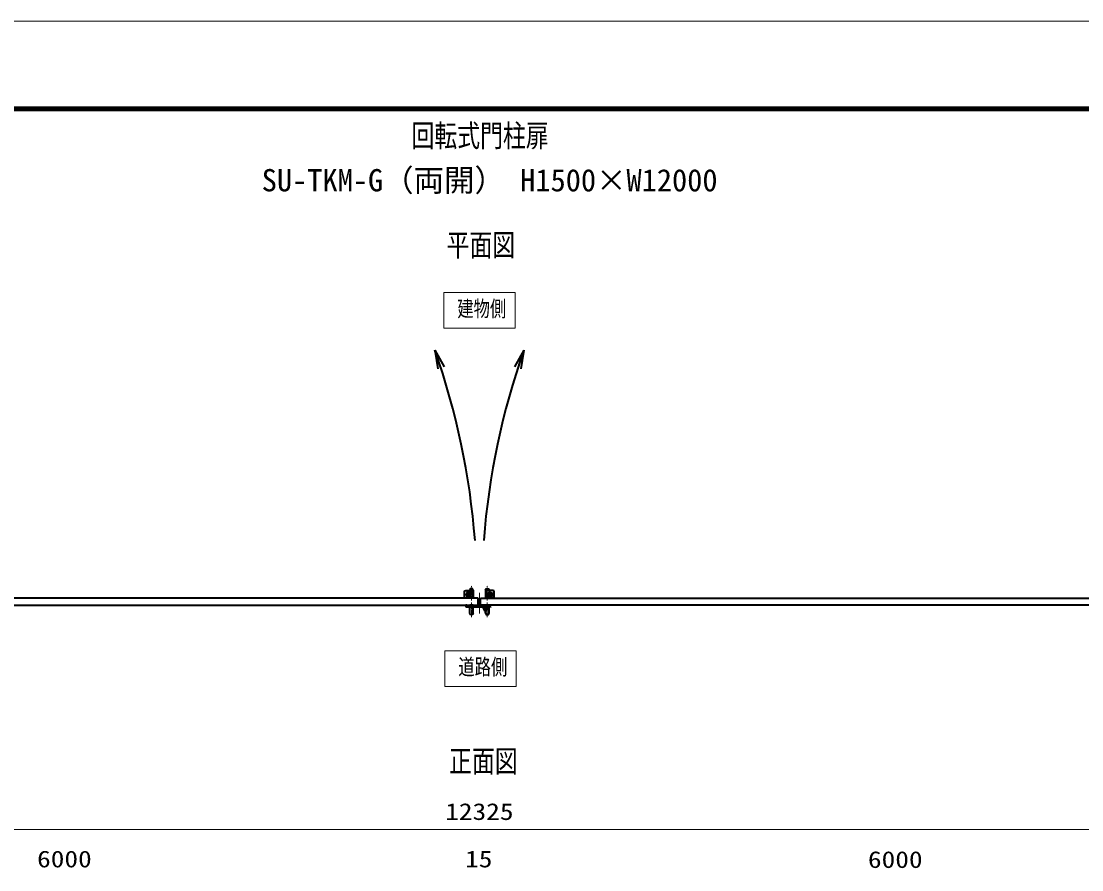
# Model space of a CAD drawing. Units: millimetres, scale not verified. Extents: x -11880 to 11880, y -8400 to 8400.
# Drawn here: x -3476 to 4202, y 2254 to 8400 of the extents above; entities that cross this region are included whole.
import ezdxf
from ezdxf.enums import TextEntityAlignment as Align

# ---------------------------------------------------------------- set-up
doc = ezdxf.new("R2010")
doc.units = ezdxf.units.MM
doc.header["$LTSCALE"] = 30
for name, pattern in [('DASHED', [7.5, 6, -1.5]), ('USER1', [18, 12, -1.5, 3, -1.5]), ('USER2', [9, 6, -0.75, 1.5, -0.75])]:
    doc.linetypes.add(name, pattern=pattern)
for name, color, linetype, lineweight in [('0-0_D-TTL', 7, 'Continuous', 18), ('0-1_外形線', 7, 'Continuous', 35), ('0-2_軸線', 200, 'USER1', 15), ('0-3_細線', 2, 'Continuous', 35), ('0-4_寸法線', 4, 'Continuous', 18), ('0-7_隠れ線', 140, 'DASHED', 18)]:
    doc.layers.add(name, color=color, linetype=linetype, lineweight=lineweight)
doc.layers.add('0-E_文字3', color=254, linetype='Continuous')
doc.layers.add('1-6_文字', color=254, linetype='Continuous')
doc.styles.add('ＭＳ ゴシック', font='')
doc.styles.get('ＭＳ ゴシック').set_extended_font_data('MS Gothic')

# ---------------------------------------------------------------- blocks, each defined once
blk = doc.blocks.new('A$C4093506B')
at = {"layer": '0-1_外形線'}
for p, q in [((-373.3, 0), (376.7, 0)), ((-373.3, -1755), (-373.3, 0)), ((376.7, -1755), (376.7, 0))]:
    blk.add_line(p, q, dxfattribs=at)
blk.add_arc((1.7, -1755), 375, 180, 0, dxfattribs=at)
at = {"layer": '0-2_軸線', "linetype": 'USER2'}
blk.add_line((1.7, 532.5), (1.7, -2662.5), dxfattribs=at)
blk = doc.blocks.new('A$C031A601E')
at = {"layer": '0-1_外形線'}
for p, q in [((-914.7, 739.2), (-914.7, -610.8)), ((-614.7, -910.8), (585.3, -910.8))]:
    blk.add_line(p, q, dxfattribs=at)
blk.add_lwpolyline([(885.3, -610.8), (885.3, 739.2), (-914.7, 739.2)], dxfattribs=at)
for centre, start, end in [((-614.7, -610.8), 180, 270), ((585.3, -610.8), 270, 0)]:
    blk.add_arc(centre, 300, start, end, dxfattribs=at)
at = {"layer": '0-2_軸線'}
for q in [(-14.7, 645.4), (-670.9, -10.8), (641.6, -10.8), (-14.7, -667.1)]:
    blk.add_line((-14.7, -10.8), q, dxfattribs=at)
at = {"layer": '0-3_細線'}
blk.add_circle((-14.7, -10.8), 525, dxfattribs=at)
at = {"layer": '0-7_隠れ線', "linetype": 'Continuous'}
blk.add_line((-914.7, 589.2), (885.3, 589.2), dxfattribs=at)
at = {"layer": '0-7_隠れ線'}
for radius in [420, 315, 285]:
    blk.add_circle((-14.7, -10.8), radius, dxfattribs=at)
blk = doc.blocks.new('ddgfdgggg')
at = {"layer": '0-1_外形線'}
for p, q in [((0, 720), (8880, 720)), ((0, 360), (8880, 360)), ((360, 0), (360, 360)), ((720, 0), (720, 360)), ((3480, 240), (3480, 360)), ((3540, 144), (3540, 240)), ((4620, 240), (4620, 144)), ((7080, 240), (7080, 360)), ((8280, 240), (7080, 240)), ((7140, 144), (7140, 240)), ((8220, 240), (8220, 144)), ((8280, 360), (8280, 240)), ((8880, 360), (8880, 720)), ((13680, 240), (13680, 720)), ((13680, 720), (19680, 720)), ((13680, 240), (19680, 240)), ((14340, 24), (14340, 120)), ((15180, -360), (15180, 240)), ((15420, 120), (15420, 24)), ((17940, 24), (17940, 120)), ((18180, -360), (18180, 240)), ((19020, 120), (19020, 24)), ((19680, 720), (19680, 240)), ((0, -720), (20459.5, -720)), ((623.5, -360), (20506.9, -360)), ((4320, -156), (3840, -156)), ((7920, -156), (7440, -156)), ((15120, -276), (14640, -276)), ((15000, -2400), (15000, -1320)), ((15240, -1080), (18120, -1080)), ((15960, -1080), (15960, -720)), ((15960, -1595), (17400, -1595)), ((17400, -1080), (17400, -720)), ((18720, -276), (18240, -276)), ((18360, -2400), (18360, -1320)), ((21386.8, -968.5), (20459.5, -720)), ((21480, -620.7), (20506.9, -360)), ((21386.8, -968.5), (21480, -620.7))]:
    blk.add_line(p, q, dxfattribs=at)
for points in [[(4680, 360), (4680, 240), (3480, 240)], [(15480, 240), (15480, 120), (14280, 120), (14280, 240)], [(19080, 240), (19080, 120), (17880, 120), (17880, 240)]]:
    blk.add_lwpolyline(points, dxfattribs=at)
for centre, radius, start, end in [((0, 0), 720, 90, 0), ((0, 0), 360, 90, 0), ((3840, 144), 300, 180, 270), ((4320, 144), 300, 270, 0.00002), ((7440, 144), 300, 180, 270), ((7920, 144), 300, 270, 0.00002), ((14640, 24), 300, 180, 270), ((15120, 24), 300, 270, 0.00002), ((18240, 24), 300, 180, 270), ((18720, 24), 300, 270, 0.00002), ((15240, -1320), 240, 90.00002, 180), ((16680, -2400), 1680, 180, 0), ((16680, -2400), 1080, 131.8103, 48.18971), ((18120, -1320), 240, 0.00002, 90.00002)]:
    blk.add_arc(centre, radius, start, end, dxfattribs=at)
at = {"layer": '0-2_軸線'}
for q in [(0, 1526.2), (0, -1526.2), (1526.2, 0)]:
    blk.add_line((0, 0), q, dxfattribs=at)
at = {"layer": '0-7_隠れ線', "linetype": 'Continuous'}
for p, q in [((16080, 720), (16380, 420)), ((16380, 420), (16980, 420)), ((16380, -1080), (16380, 420)), ((16500, -1080), (16500, 420)), ((16860, -1080), (16860, 420)), ((17280, 720), (16980, 420)), ((16980, -1080), (16980, 420)), ((15960, -720), (15960, -360)), ((17400, -720), (17400, -360))]:
    blk.add_line(p, q, dxfattribs=at)

msp = doc.modelspace()

# ---------------------------------------------------------------- linework, layer by layer
at = {"layer": '0-0_D-TTL'}
for points in [[(-11880, -8400.08), (11880, -8400.08), (11880, 8399.92), (-11880, 8399.92)], [(-11116.29, 7779.34), (11116.29, 7779.34), (11116.29, -7777.8), (-11116.29, -7777.8)], [(-11109.21, 7772.27), (11109.21, 7772.27), (11109.21, -7770.73), (-11109.21, -7770.73)], [(-11102.14, 7765.2), (11102.14, 7765.2), (11102.14, -7763.66), (-11102.14, -7763.66)], [(-11095.07, 7758.13), (11095.07, 7758.13), (11095.07, -7756.58), (-11095.07, -7756.58)], [(-11088, 7751.06), (11088, 7751.06), (11088, -7749.51), (-11088, -7749.51)]]:
    msp.add_lwpolyline(points, close=True, dxfattribs=at)
at = {"layer": '0-1_外形線'}
for points in [[(-166.83, 4221.46), (-6166.83, 4221.46), (-6166.83, 4171.46), (-166.83, 4171.46)], [(-151.83, 4221.46), (5848.17, 4221.46), (5848.17, 4171.46), (-151.83, 4171.46)]]:
    msp.add_lwpolyline(points, close=True, dxfattribs=at)
for centre in [(-236.83, 4246.46), (-81.83, 4246.46)]:
    msp.add_circle(centre, 12.5, dxfattribs=at)
at = {"layer": '0-2_軸線'}
for p, q in [((-236.83, 4246.46), (-250.58, 4246.46)), ((-236.83, 4246.46), (-236.83, 4260.21)), ((-236.83, 4246.46), (-236.83, 4232.71)), ((-236.83, 4246.46), (-223.08, 4246.46)), ((-159.33, 4260.05), (-159.33, 4109.09)), ((-159.33, 4260.05), (-159.33, 4109.09)), ((-81.83, 4246.46), (-95.58, 4246.46)), ((-81.83, 4246.46), (-81.83, 4260.21)), ((-81.83, 4246.46), (-68.08, 4246.46)), ((-81.83, 4246.46), (-81.83, 4232.71))]:
    msp.add_line(p, q, dxfattribs=at)
at = {"layer": '0-3_細線'}
for p, q in [((-480.65, 6017.19), (-459.62, 5882.51)), ((-480.65, 6017.19), (-412.95, 5896.01)), ((161.99, 6017.19), (94.29, 5896.01)), ((161.99, 6017.19), (140.95, 5882.51))]:
    msp.add_line(p, q, dxfattribs=at)
for centre, start, end in [((-5629.24, 4213.78), 4.47285, 19.30394), ((5310.58, 4213.78), 160.69606, 175.52715)]:
    msp.add_arc(centre, 5455.3, start, end, dxfattribs=at)
at = {"layer": '0-4_寸法線'}
msp.add_line((-6321.83, 2545.92), (6003.17, 2545.92), dxfattribs=at)
for points in [[(-416.57, 6176.95), (98.7, 6176.95), (98.7, 6434.03), (-416.57, 6434.03)], [(-409.01, 3582.69), (106.25, 3582.69), (106.25, 3839.76), (-409.01, 3839.76)]]:
    msp.add_lwpolyline(points, close=True, dxfattribs=at)

# ---------------------------------------------------------------- block references
at = {"layer": '0-1_外形線', "yscale": 0.03333333, "rotation": 180}
for name, p, xscale in [('A$C4093506B', (-216.78, 4221.46), 0.03333333), ('A$C4093506B', (-101.89, 4221.46), -0.03333333), ('A$C031A601E', (-236.34, 4246.1), -0.03333333), ('A$C031A601E', (-82.32, 4246.1), 0.03333333)]:
    msp.add_blockref(name, p, dxfattribs=dict(at, xscale=xscale))
at = {"layer": '0-1_外形線'}
for name, p, xscale, yscale in [('ddgfdgggg', (-253.33, 4165.46), 0.008333333, 0.008333333), ('A$C4093506B', (-216.78, 4171.46), -0.03333333, 0.03333333), ('A$C4093506B', (-101.89, 4171.46), 0.03333333, 0.03333333)]:
    msp.add_blockref(name, p, dxfattribs=dict(at, xscale=xscale, yscale=yscale))

# ---------------------------------------------------------------- texts
at = {"layer": '0-1_外形線', "style": 'ＭＳ ゴシック', "width": 0.75}
for s, p in [('建物側', (-318.98, 6225.67)), ('道路側', (-311.42, 3631.4))]:
    msp.add_text(s, height=115.5, dxfattribs=at).set_placement(p, align=Align.BOTTOM_LEFT)
at = {"layer": '0-4_寸法線', "color": 254, "style": 'ＭＳ ゴシック', "width": 1.2}
for s, p in [('12325', (-406.53, 2578.6)), ('6000', (-3361.23, 2235.19)), ('15', (-262.53, 2235.19)), ('6000', (2653.77, 2231.19))]:
    msp.add_text(s, height=121.2, dxfattribs=at).set_placement(p, align=Align.BOTTOM_LEFT)
at = {"layer": '0-E_文字3', "style": 'ＭＳ ゴシック', "width": 0.75}
msp.add_text('回転式門柱扉', height=161.7, dxfattribs=at).set_placement((-650.58, 7441.85), align=Align.BOTTOM_LEFT)
at = {"layer": '0-E_文字3', "style": 'ＭＳ ゴシック'}
msp.add_text('SU-TKM-G（両開） H1500×W12000', height=161.6, dxfattribs=at).set_placement((-1734.99, 7118.89), align=Align.BOTTOM_LEFT)
at = {"layer": '1-6_文字', "style": 'ＭＳ ゴシック', "width": 0.75}
for s, p in [('平面図', (-396.2, 6649.85)), ('正面図', (-378.41, 2911.49))]:
    msp.add_text(s, height=161.7, dxfattribs=at).set_placement(p, align=Align.BOTTOM_LEFT)

doc.saveas('drawing.dxf')
